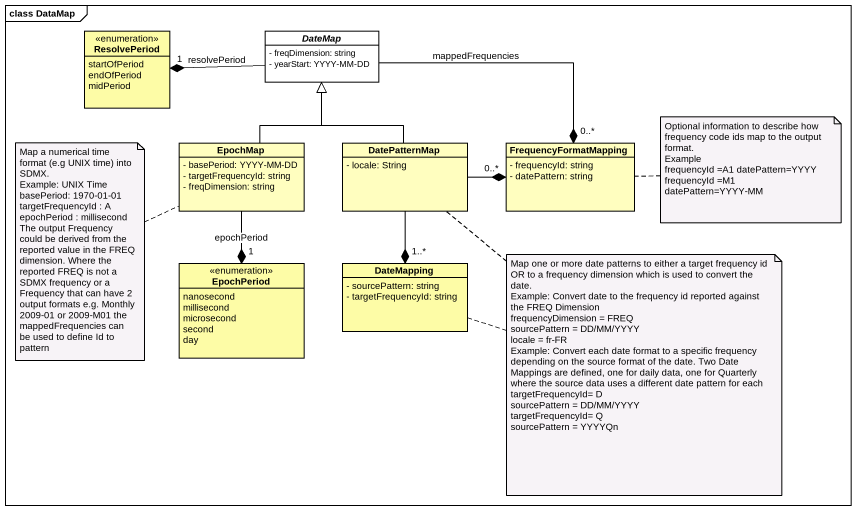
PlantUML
@startuml
mainframe class DataMap
hide circle
hide empty members
skinparam classAttributeIconSize 0
enum ResolvePeriod #FDFCA6 {
  startOfPeriod
  endOfPeriod
  midPeriod
}
abstract class DateMap #FFFFFF {
  - freqDimension: string
  - yearStart: YYYY-MM-DD
}
class EpochMap #FFFEBF {
  - basePeriod: YYYY-MM-DD
  - targetFrequencyId: string
  - freqDimension: string
}
class DatePatternMap #FFFEBF {
  - locale: String
}
class FrequencyFormatMapping #FFFEBF {
  - frequencyId: string
  - datePattern: string
}
enum EpochPeriod #FDFCA6 {
  nanosecond
  millisecond
  microsecond
  second
  day
}
class DateMapping #FDFCA6 {
  - sourcePattern: string
  - targetFrequencyId: string
}
DateMap -left-* "1" ResolvePeriod : resolvePeriod
DateMap -right-* "0..*" FrequencyFormatMapping : mappedFrequencies
EpochMap -up-|> DateMap
EpochMap --* "1" EpochPeriod : epochPeriod
DatePatternMap -up-|> DateMap
DatePatternMap -right-* "0..*" FrequencyFormatMapping
DatePatternMap --* "1..*" DateMapping
note left of EpochMap
  Map a numerical time format (e.g UNIX time) into SDMX.
  Example: UNIX Time
  basePeriod: 1970-01-01
  targetFrequencyId : A
  epochPeriod : millisecond
  The output Frequency could be derived from the reported value in the FREQ dimension. Where the reported FREQ is not a SDMX frequency or a Frequency that can have 2 output formats e.g. Monthly 2009-01 or 2009-M01 the mappedFrequencies can be used to define Id to pattern
end note
note right of FrequencyFormatMapping
  Optional information to describe how frequency code ids map to the output format.
  Example
  frequencyId =A1 datePattern=YYYY
  frequencyId =M1 datePattern=YYYY-MM
end note
note as N3
  Map one or more date patterns to either a target frequency id OR to a frequency dimension which is used to convert the date.
  Example: Convert date to the frequency id reported against the FREQ Dimension
  frequencyDimension = FREQ
  sourcePattern = DD/MM/YYYY
  locale = fr-FR
  Example: Convert each date format to a specific frequency depending on the source format of the date. Two Date Mappings are defined, one for daily data, one for Quarterly where the source data uses a different date pattern for each
  targetFrequencyId= D
  sourcePattern = DD/MM/YYYY
  targetFrequencyId= Q
  sourcePattern = YYYYQn
end note
N3 .. DatePatternMap
N3 .. DateMapping
@enduml
